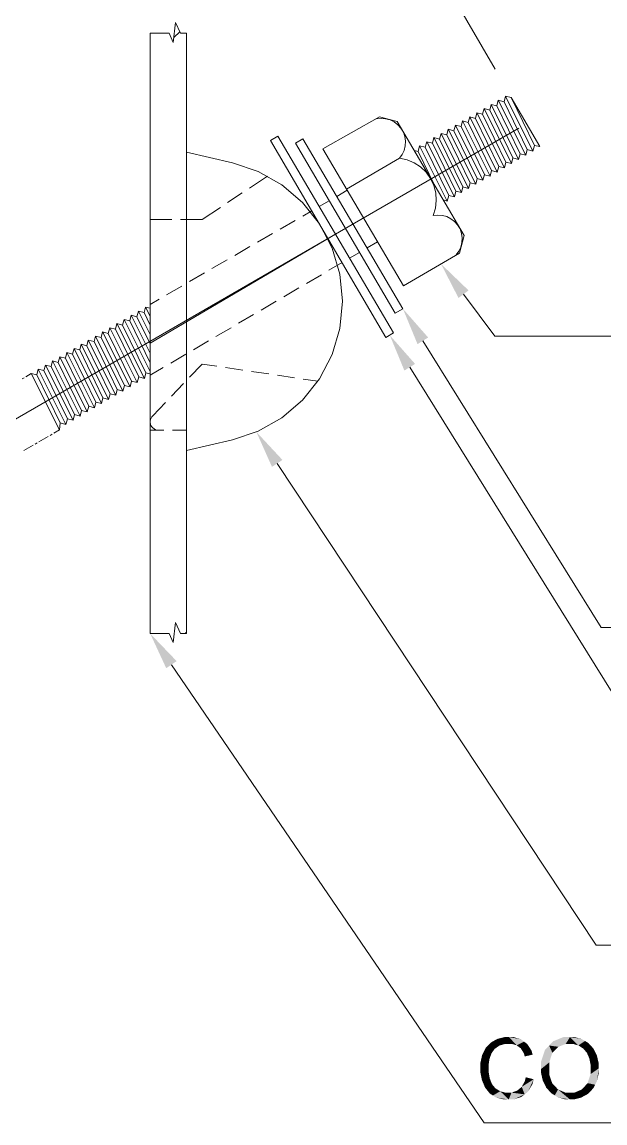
# Model space of a CAD drawing. Header units: millimetres. Extents: x 2 to 579, y 1 to 405.
# Drawn here: x 229.37 to 237.72, y 109.26 to 125.01 of the extents above; entities that cross this region are included whole.
import ezdxf

# ---------------------------------------------------------------- set-up
doc = ezdxf.new("R2010")
doc.units = ezdxf.units.MM
doc.linetypes.add('XKITLINE00', pattern=[0])
doc.layers.add('LinkedObject', color=7, linetype='Continuous', lineweight=0)

# ---------------------------------------------------------------- blocks, each defined once
blk = doc.blocks.new('*A4')
at = {"layer": 'LinkedObject'}
for color, points in [(6, [(235.764, 121.174), (235.62, 121.066), (235.37, 121.553)]), (6, [(235.186, 120.5), (235.034, 120.405), (234.825, 120.911)]), (6, [(234.999, 120.122), (234.846, 120.027), (234.637, 120.533)]), (6, [(233.101, 118.748), (232.951, 118.649), (232.728, 119.149)]), (6, [(231.587, 115.869), (231.438, 115.768), (231.208, 116.264)]), (7, [(236.179, 110.464), (236.289, 110.392), (236.131, 110.438)]), (7, [(236.284, 110.49), (236.289, 110.392), (236.179, 110.464)]), (7, [(236.341, 110.49), (236.289, 110.392), (236.284, 110.49)]), (7, [(236.289, 110.392), (236.341, 110.49), (236.338, 110.392)]), (7, [(236.341, 110.49), (236.382, 110.392), (236.338, 110.392)]), (7, [(236.514, 110.457), (236.341, 110.49), (236.405, 110.49)]), (7, [(236.559, 110.424), (236.341, 110.49), (236.514, 110.457)]), (7, [(236.454, 110.371), (236.341, 110.49), (236.559, 110.424)]), (7, [(236.382, 110.392), (236.341, 110.49), (236.454, 110.371)]), (7, [(237.124, 110.49), (236.917, 110.368), (236.975, 110.429)]), (7, [(237.215, 110.49), (236.917, 110.368), (237.124, 110.49)]), (7, [(237.155, 110.391), (236.917, 110.368), (237.215, 110.49)]), (7, [(237.155, 110.391), (237.215, 110.49), (237.216, 110.391)]), (7, [(237.215, 110.49), (237.259, 110.391), (237.216, 110.391)]), (7, [(237.383, 110.461), (237.215, 110.49), (237.275, 110.49)]), (7, [(237.431, 110.433), (237.215, 110.49), (237.383, 110.461)]), (7, [(237.336, 110.37), (237.215, 110.49), (237.431, 110.433)]), (7, [(237.259, 110.391), (237.215, 110.49), (237.336, 110.37)]), (7, [(236.078, 110.216), (235.959, 110.235), (235.985, 110.285)]), (7, [(236.011, 110.335), (236.138, 110.32), (235.985, 110.285)]), (7, [(235.985, 110.285), (236.138, 110.32), (236.092, 110.256)]), (7, [(236.078, 110.216), (235.985, 110.285), (236.092, 110.256)]), (7, [(236.084, 110.411), (236.138, 110.32), (236.011, 110.335)]), (7, [(236.131, 110.438), (236.138, 110.32), (236.084, 110.411)]), (7, [(236.131, 110.438), (236.289, 110.392), (236.205, 110.368)]), (7, [(236.138, 110.32), (236.131, 110.438), (236.172, 110.344)]), (7, [(236.172, 110.344), (236.131, 110.438), (236.205, 110.368)]), (7, [(236.454, 110.371), (236.559, 110.424), (236.482, 110.349)]), (7, [(236.559, 110.424), (236.511, 110.328), (236.482, 110.349)]), (7, [(236.511, 110.328), (236.559, 110.424), (236.554, 110.259)]), (7, [(236.554, 110.259), (236.559, 110.424), (236.682, 110.238)]), (7, [(236.664, 110.298), (236.559, 110.424), (236.603, 110.391)]), (7, [(236.682, 110.238), (236.559, 110.424), (236.664, 110.298)]), (7, [(236.917, 110.368), (236.802, 110.032), (236.859, 110.307)]), (7, [(236.963, 110.266), (236.802, 110.032), (236.917, 110.368)]), (7, [(236.859, 110.307), (236.802, 110.032), (236.802, 110.139)]), (7, [(237.051, 110.35), (236.917, 110.368), (237.155, 110.391)]), (7, [(236.917, 110.368), (237.051, 110.35), (237.007, 110.308)]), (7, [(236.963, 110.266), (236.917, 110.368), (237.007, 110.308)]), (7, [(237.336, 110.37), (237.431, 110.433), (237.37, 110.348)]), (7, [(237.431, 110.433), (237.404, 110.326), (237.37, 110.348)]), (7, [(237.404, 110.326), (237.431, 110.433), (237.457, 110.265)]), (7, [(237.552, 110.324), (237.431, 110.433), (237.479, 110.404)]), (7, [(237.577, 110.273), (237.431, 110.433), (237.552, 110.324)]), (7, [(237.457, 110.265), (237.431, 110.433), (237.577, 110.273)]), (7, [(236.064, 110.176), (235.933, 110.117), (235.959, 110.235)]), (7, [(236.051, 110.093), (235.933, 110.117), (236.064, 110.176)]), (7, [(236.064, 110.176), (235.959, 110.235), (236.078, 110.216)]), (7, [(236.554, 110.259), (236.682, 110.238), (236.569, 110.212)]), (7, [(236.919, 110.127), (236.802, 110.032), (236.963, 110.266)]), (7, [(236.802, 110.032), (236.919, 110.127), (236.919, 110.03)]), (7, [(237.457, 110.265), (237.577, 110.273), (237.474, 110.226)]), (7, [(237.577, 110.273), (237.492, 110.187), (237.474, 110.226)]), (7, [(237.492, 110.187), (237.577, 110.273), (237.51, 110.095)]), (7, [(237.51, 110.095), (237.577, 110.273), (237.628, 110.106)]), (7, [(237.628, 110.106), (237.577, 110.273), (237.602, 110.222)]), (7, [(235.933, 110.117), (236.051, 110.093), (235.933, 110.05)]), (7, [(235.933, 110.05), (236.051, 110.093), (236.051, 110.05)]), (7, [(236.051, 110.05), (235.933, 109.988), (235.933, 110.05)]), (7, [(236.051, 109.995), (235.933, 109.988), (236.051, 110.05)]), (7, [(236.051, 109.995), (235.979, 109.818), (235.933, 109.988)]), (7, [(235.933, 109.988), (235.979, 109.818), (235.956, 109.872)]), (7, [(236.067, 109.899), (235.979, 109.818), (236.051, 109.995)]), (7, [(236.802, 110.032), (236.919, 109.952), (236.802, 109.975)]), (7, [(236.919, 109.952), (236.802, 110.032), (236.919, 110.03)]), (7, [(236.802, 109.975), (236.919, 109.952), (236.826, 109.867)]), (7, [(237.468, 109.83), (237.628, 110.042), (237.575, 109.807)]), (7, [(237.51, 109.959), (237.628, 110.042), (237.468, 109.83)]), (7, [(237.51, 110.042), (237.628, 110.106), (237.628, 110.042)]), (7, [(237.51, 110.095), (237.628, 110.106), (237.51, 110.042)]), (7, [(237.628, 110.042), (237.51, 109.959), (237.51, 110.042)]), (7, [(237.575, 109.807), (237.628, 110.042), (237.601, 109.858)]), (7, [(237.601, 109.858), (237.628, 110.042), (237.628, 109.976)]), (7, [(235.979, 109.818), (236.067, 109.899), (236.083, 109.858)]), (7, [(236.099, 109.816), (235.979, 109.818), (236.083, 109.858)]), (7, [(235.979, 109.818), (236.112, 109.653), (236.002, 109.764)]), (7, [(236.099, 109.816), (236.112, 109.653), (235.979, 109.818)]), (7, [(236.149, 109.755), (236.112, 109.653), (236.099, 109.816)]), (7, [(236.525, 109.777), (236.696, 109.885), (236.567, 109.67)]), (7, [(236.57, 109.859), (236.696, 109.885), (236.525, 109.777)]), (7, [(236.567, 109.67), (236.696, 109.885), (236.614, 109.707)]), (7, [(236.696, 109.885), (236.57, 109.859), (236.582, 109.914)]), (7, [(236.614, 109.707), (236.696, 109.885), (236.678, 109.815)]), (7, [(236.826, 109.867), (236.919, 109.952), (236.851, 109.816)]), (7, [(236.851, 109.816), (236.919, 109.952), (236.961, 109.829)]), (7, [(236.961, 109.829), (236.949, 109.685), (236.851, 109.816)]), (7, [(236.851, 109.816), (236.949, 109.685), (236.876, 109.765)]), (7, [(237.003, 109.784), (236.949, 109.685), (236.961, 109.829)]), (7, [(237.575, 109.807), (237.427, 109.785), (237.468, 109.83)]), (7, [(236.002, 109.764), (236.112, 109.653), (236.068, 109.682)]), (7, [(236.112, 109.653), (236.149, 109.755), (236.183, 109.735)]), (7, [(236.217, 109.714), (236.112, 109.653), (236.183, 109.735)]), (7, [(236.217, 109.714), (236.339, 109.596), (236.112, 109.653)]), (7, [(236.112, 109.653), (236.339, 109.596), (236.156, 109.625)]), (7, [(236.29, 109.694), (236.339, 109.596), (236.217, 109.714)]), (7, [(236.339, 109.596), (236.29, 109.694), (236.33, 109.694)]), (7, [(236.378, 109.694), (236.339, 109.596), (236.33, 109.694)]), (7, [(236.378, 109.694), (236.567, 109.67), (236.339, 109.596)]), (7, [(236.339, 109.596), (236.567, 109.67), (236.406, 109.596)]), (7, [(236.459, 109.722), (236.567, 109.67), (236.378, 109.694)]), (7, [(236.406, 109.596), (236.567, 109.67), (236.52, 109.633)]), (7, [(236.567, 109.67), (236.459, 109.722), (236.492, 109.749)]), (7, [(236.525, 109.777), (236.567, 109.67), (236.492, 109.749)]), (7, [(236.949, 109.685), (237.003, 109.784), (236.997, 109.655)]), (7, [(236.997, 109.655), (237.003, 109.784), (237.045, 109.739)]), (7, [(237.045, 109.739), (237.215, 109.596), (236.997, 109.655)]), (7, [(236.997, 109.655), (237.215, 109.596), (237.045, 109.626)]), (7, [(237.151, 109.694), (237.215, 109.596), (237.045, 109.739)]), (7, [(237.215, 109.596), (237.151, 109.694), (237.214, 109.694)]), (7, [(237.279, 109.694), (237.215, 109.596), (237.214, 109.694)]), (7, [(237.215, 109.596), (237.279, 109.694), (237.271, 109.596)]), (7, [(237.271, 109.596), (237.279, 109.694), (237.376, 109.623)]), (7, [(237.424, 109.65), (237.279, 109.694), (237.385, 109.739)]), (7, [(237.376, 109.623), (237.279, 109.694), (237.424, 109.65)]), (7, [(237.427, 109.785), (237.473, 109.676), (237.385, 109.739)]), (7, [(237.385, 109.739), (237.473, 109.676), (237.424, 109.65)]), (7, [(237.548, 109.755), (237.427, 109.785), (237.575, 109.807)]), (7, [(237.473, 109.676), (237.427, 109.785), (237.548, 109.755)]), (7, [(236.156, 109.625), (236.339, 109.596), (236.269, 109.596)]), (7, [(237.045, 109.626), (237.215, 109.596), (237.154, 109.596)])]:
    blk.add_hatch(color=color, dxfattribs=at).paths.add_polyline_path(points, flags=17)
at = {"layer": 'LinkedObject', "color": 6, "linetype": 'XKITLINE00', "lineweight": 0}
for p, q in [((236.143, 124.338), (231.787, 131.875)), ((221.661, 114.928), (236.482, 123.495)), ((235.692, 121.12), (236.14, 120.518)), ((235.11, 120.453), (237.662, 116.349)), ((236.14, 120.518), (244.675, 120.518)), ((234.922, 120.074), (238.533, 114.269)), ((233.026, 118.698), (237.591, 111.805)), ((237.662, 116.349), (247.465, 116.349)), ((231.512, 115.818), (235.986, 109.26)), ((237.591, 111.805), (250.088, 111.805)), ((235.986, 109.26), (250.5, 109.26))]:
    blk.add_line(p, q, dxfattribs=at)
at = {"layer": 'LinkedObject', "color": 7, "linetype": 'XKITLINE00', "lineweight": 0}
for p, q in [((231.572, 125.009), (231.539, 124.722)), ((231.642, 124.853), (231.572, 125.009)), ((231.208, 116.264), (231.208, 124.853)), ((231.208, 124.853), (231.481, 124.853)), ((231.539, 124.722), (231.481, 124.853)), ((231.632, 124.876), (231.547, 124.791)), ((231.642, 124.853), (231.726, 124.853)), ((231.726, 124.853), (231.726, 116.264)), ((236.593, 123.559), (236.593, 123.559)), ((231.726, 123.152), (232.384, 123.001)), ((232.754, 122.877), (232.384, 123.001)), ((233.093, 122.685), (232.754, 122.877)), ((233.39, 122.432), (233.093, 122.685)), ((233.632, 122.126), (233.39, 122.432)), ((233.813, 121.78), (233.632, 122.126)), ((233.923, 121.407), (233.813, 121.78)), ((233.961, 121.018), (233.923, 121.407)), ((233.923, 120.63), (233.961, 121.018)), ((233.813, 120.256), (233.923, 120.63)), ((233.632, 119.91), (233.813, 120.256)), ((233.39, 119.605), (233.632, 119.91)), ((233.093, 119.352), (233.39, 119.605)), ((232.754, 119.16), (233.093, 119.352)), ((232.384, 119.036), (232.754, 119.16)), ((231.726, 118.884), (232.384, 119.036))]:
    blk.add_line(p, q, dxfattribs=at)
at = {"layer": 'LinkedObject', "color": 1, "linetype": 'XKITLINE00', "lineweight": 0}
for p, q in [((236.067, 123.755), (236.088, 123.836)), ((236.088, 123.836), (236.169, 123.814)), ((236.481, 123.047), (236.088, 123.836)), ((236.169, 123.814), (236.19, 123.895)), ((236.19, 123.895), (236.272, 123.874)), ((236.584, 123.107), (236.19, 123.895)), ((236.272, 123.874), (236.293, 123.954)), ((236.272, 123.874), (236.605, 123.188)), ((236.293, 123.954), (236.374, 123.933)), ((236.686, 123.167), (236.293, 123.954)), ((236.374, 123.933), (236.707, 123.248)), ((236.374, 123.933), (236.785, 123.231)), ((235.862, 123.636), (235.883, 123.717)), ((236.277, 122.928), (235.883, 123.717)), ((235.883, 123.717), (235.964, 123.696)), ((235.964, 123.696), (235.986, 123.776)), ((235.964, 123.696), (236.298, 123.009)), ((236.379, 122.988), (235.986, 123.776)), ((235.986, 123.776), (236.067, 123.755)), ((236.067, 123.755), (236.4, 123.069)), ((236.169, 123.814), (236.503, 123.128)), ((235.555, 123.459), (235.576, 123.539)), ((235.969, 122.752), (235.576, 123.539)), ((235.576, 123.539), (235.657, 123.518)), ((235.657, 123.518), (235.679, 123.599)), ((235.657, 123.518), (235.99, 122.833)), ((235.679, 123.599), (235.76, 123.577)), ((236.073, 122.808), (235.679, 123.599)), ((235.76, 123.577), (235.781, 123.658)), ((235.76, 123.577), (236.094, 122.889)), ((236.175, 122.868), (235.781, 123.658)), ((235.781, 123.658), (235.862, 123.636)), ((235.862, 123.636), (236.196, 122.949)), ((232.929, 123.321), (233.034, 123.382)), ((233.034, 123.382), (234.692, 120.566)), ((235.248, 123.281), (235.269, 123.361)), ((235.663, 122.573), (235.269, 123.361)), ((235.269, 123.361), (235.35, 123.34)), ((235.35, 123.34), (235.371, 123.421)), ((235.765, 122.632), (235.371, 123.421)), ((235.371, 123.421), (235.452, 123.399)), ((235.452, 123.399), (235.474, 123.48)), ((235.452, 123.399), (235.786, 122.713)), ((235.867, 122.692), (235.474, 123.48)), ((235.474, 123.48), (235.555, 123.459)), ((235.555, 123.459), (235.888, 122.773)), ((234.582, 120.5), (232.929, 123.321)), ((235.043, 123.162), (235.064, 123.243)), ((235.458, 122.453), (235.064, 123.243)), ((235.064, 123.243), (235.145, 123.222)), ((235.145, 123.222), (235.167, 123.302)), ((235.145, 123.222), (235.48, 122.534)), ((235.561, 122.513), (235.167, 123.302)), ((235.167, 123.302), (235.248, 123.281)), ((235.248, 123.281), (235.582, 122.594)), ((235.35, 123.34), (235.684, 122.654)), ((236.686, 123.167), (236.707, 123.248)), ((236.785, 123.231), (236.707, 123.248)), ((234.985, 123.178), (235.043, 123.162)), ((235.043, 123.162), (235.283, 122.669)), ((236.379, 122.988), (236.4, 123.069)), ((236.4, 123.069), (236.481, 123.047)), ((236.481, 123.047), (236.503, 123.128)), ((236.503, 123.128), (236.584, 123.107)), ((236.584, 123.107), (236.605, 123.188)), ((236.605, 123.188), (236.686, 123.167)), ((236.073, 122.808), (236.094, 122.889)), ((236.094, 122.889), (236.175, 122.868)), ((236.175, 122.868), (236.196, 122.949)), ((236.196, 122.949), (236.277, 122.928)), ((236.277, 122.928), (236.298, 123.009)), ((236.298, 123.009), (236.379, 122.988)), ((232.888, 122.811), (232.629, 122.639)), ((235.867, 122.692), (235.888, 122.773)), ((235.888, 122.773), (235.969, 122.752)), ((235.969, 122.752), (235.99, 122.833)), ((235.992, 122.829), (236.073, 122.808)), ((235.561, 122.513), (235.582, 122.594)), ((235.582, 122.594), (235.663, 122.573)), ((235.663, 122.573), (235.684, 122.654)), ((235.684, 122.654), (235.765, 122.632)), ((235.765, 122.632), (235.786, 122.713)), ((235.786, 122.713), (235.867, 122.692)), ((232.525, 122.569), (232.317, 122.431)), ((235.4, 122.468), (235.458, 122.453)), ((235.458, 122.453), (235.48, 122.534)), ((235.48, 122.534), (235.561, 122.513)), ((232.213, 122.362), (231.954, 122.189)), ((231.518, 122.189), (231.208, 122.189)), ((231.954, 122.189), (231.643, 122.189)), ((231.019, 120.796), (231.04, 120.877)), ((231.04, 120.877), (231.121, 120.856)), ((231.208, 120.541), (231.04, 120.877)), ((231.121, 120.856), (231.143, 120.936)), ((231.121, 120.856), (231.208, 120.678)), ((231.143, 120.936), (231.208, 120.919)), ((231.208, 120.805), (231.143, 120.936)), ((230.712, 120.618), (230.733, 120.699)), ((230.733, 120.699), (230.814, 120.678)), ((231.125, 119.914), (230.733, 120.699)), ((230.814, 120.678), (230.835, 120.758)), ((230.835, 120.758), (230.917, 120.737)), ((231.208, 120.012), (230.835, 120.758)), ((230.917, 120.737), (230.938, 120.818)), ((230.917, 120.737), (231.208, 120.138)), ((230.938, 120.818), (231.019, 120.796)), ((231.208, 120.277), (230.938, 120.818)), ((231.019, 120.796), (231.208, 120.408)), ((230.507, 120.5), (230.528, 120.581)), ((230.528, 120.581), (230.609, 120.559)), ((230.921, 119.794), (230.528, 120.581)), ((230.609, 120.559), (230.631, 120.64)), ((230.609, 120.559), (230.942, 119.875)), ((230.631, 120.64), (230.712, 120.618)), ((231.023, 119.854), (230.631, 120.64)), ((230.712, 120.618), (231.044, 119.935)), ((230.814, 120.678), (231.146, 119.995)), ((234.582, 120.5), (234.692, 120.566)), ((230.2, 120.322), (230.221, 120.403)), ((230.221, 120.403), (230.302, 120.381)), ((230.614, 119.615), (230.221, 120.403)), ((230.302, 120.381), (230.323, 120.462)), ((230.302, 120.381), (230.636, 119.695)), ((230.323, 120.462), (230.405, 120.441)), ((230.717, 119.674), (230.323, 120.462)), ((230.405, 120.441), (230.426, 120.521)), ((230.405, 120.441), (230.738, 119.755)), ((230.426, 120.521), (230.507, 120.5)), ((230.819, 119.734), (230.426, 120.521)), ((230.507, 120.5), (230.84, 119.815)), ((229.893, 120.144), (229.914, 120.225)), ((229.914, 120.225), (229.995, 120.204)), ((230.308, 119.435), (229.914, 120.225)), ((229.995, 120.204), (230.016, 120.284)), ((230.016, 120.284), (230.097, 120.263)), ((230.41, 119.495), (230.016, 120.284)), ((230.097, 120.263), (230.119, 120.343)), ((230.097, 120.263), (230.431, 119.576)), ((230.119, 120.343), (230.2, 120.322)), ((230.512, 119.555), (230.119, 120.343)), ((230.2, 120.322), (230.533, 119.636)), ((229.688, 120.026), (229.709, 120.106)), ((229.709, 120.106), (229.79, 120.085)), ((230.104, 119.315), (229.709, 120.106)), ((229.79, 120.085), (229.812, 120.166)), ((229.79, 120.085), (230.125, 119.396)), ((229.812, 120.166), (229.893, 120.144)), ((230.206, 119.375), (229.812, 120.166)), ((229.893, 120.144), (230.227, 119.456)), ((229.995, 120.204), (230.329, 119.516)), ((231.773, 119.931), (231.954, 120.12)), ((232.163, 120.089), (231.954, 120.12)), ((232.533, 120.034), (232.286, 120.071)), ((229.507, 119.983), (229.585, 119.966)), ((229.911, 119.177), (229.507, 119.983)), ((229.585, 119.966), (229.607, 120.047)), ((229.585, 119.966), (229.921, 119.277)), ((229.607, 120.047), (229.688, 120.026)), ((230.002, 119.256), (229.607, 120.047)), ((229.688, 120.026), (230.023, 119.337)), ((231.023, 119.854), (231.044, 119.935)), ((231.044, 119.935), (231.125, 119.914)), ((231.125, 119.914), (231.146, 119.995)), ((231.146, 119.995), (231.208, 119.978)), ((231.213, 119.981), (231.208, 119.976)), ((232.904, 119.978), (232.657, 120.015)), ((233.275, 119.923), (233.028, 119.96)), ((233.608, 119.873), (233.399, 119.904)), ((230.717, 119.674), (230.738, 119.755)), ((230.738, 119.755), (230.819, 119.734)), ((230.819, 119.734), (230.84, 119.815)), ((230.84, 119.815), (230.921, 119.794)), ((230.921, 119.794), (230.942, 119.875)), ((230.942, 119.875), (231.023, 119.854)), ((231.515, 119.66), (231.687, 119.841)), ((230.512, 119.555), (230.533, 119.636)), ((230.533, 119.636), (230.614, 119.615)), ((230.614, 119.615), (230.636, 119.695)), ((230.636, 119.695), (230.717, 119.674)), ((230.206, 119.375), (230.227, 119.456)), ((230.227, 119.456), (230.308, 119.435)), ((230.308, 119.435), (230.329, 119.516)), ((230.329, 119.516), (230.41, 119.495)), ((230.41, 119.495), (230.431, 119.576)), ((230.431, 119.576), (230.512, 119.555)), ((231.248, 119.38), (231.428, 119.569)), ((229.911, 119.177), (229.921, 119.277)), ((229.921, 119.277), (230.002, 119.256)), ((230.002, 119.256), (230.023, 119.337)), ((230.023, 119.337), (230.104, 119.315)), ((230.104, 119.315), (230.125, 119.396)), ((230.125, 119.396), (230.206, 119.375)), ((231.209, 119.304), (231.208, 119.282)), ((231.208, 119.282), (231.212, 119.26)), ((231.213, 119.325), (231.209, 119.304)), ((231.221, 119.346), (231.213, 119.325)), ((231.233, 119.364), (231.221, 119.346)), ((231.248, 119.38), (231.233, 119.364)), ((231.404, 119.173), (231.208, 119.173)), ((231.212, 119.26), (231.22, 119.24)), ((231.22, 119.24), (231.231, 119.221)), ((231.231, 119.221), (231.246, 119.205)), ((231.246, 119.205), (231.264, 119.191)), ((231.264, 119.191), (231.283, 119.181)), ((231.283, 119.181), (231.304, 119.175)), ((231.304, 119.175), (231.326, 119.173)), ((231.726, 119.173), (231.529, 119.173))]:
    blk.add_line(p, q, dxfattribs=at)
at = {"layer": 'LinkedObject', "color": 3, "linetype": 'XKITLINE00', "lineweight": 0}
for p, q in [((234.488, 123.656), (233.679, 123.2)), ((234.512, 123.636), (234.446, 123.629)), ((234.743, 123.59), (234.488, 123.656)), ((234.578, 123.631), (234.512, 123.636)), ((234.642, 123.614), (234.578, 123.631)), ((234.701, 123.584), (234.642, 123.614)), ((234.754, 123.544), (234.701, 123.584)), ((235.699, 121.959), (234.743, 123.59)), ((234.797, 123.494), (234.754, 123.544)), ((234.831, 123.437), (234.797, 123.494)), ((234.853, 123.374), (234.831, 123.437)), ((234.862, 123.309), (234.853, 123.374)), ((234.843, 123.178), (234.859, 123.243)), ((234.859, 123.243), (234.862, 123.309)), ((233.679, 123.2), (234.834, 121.24)), ((234.777, 123.065), (234.02, 122.622)), ((234.777, 123.065), (234.815, 123.118)), ((234.884, 123.042), (234.777, 123.065)), ((234.815, 123.118), (234.843, 123.178)), ((234.986, 123), (234.884, 123.042)), ((235.078, 122.94), (234.986, 123)), ((235.158, 122.864), (235.078, 122.94)), ((235.222, 122.775), (235.158, 122.864)), ((235.269, 122.675), (235.222, 122.775)), ((235.296, 122.569), (235.269, 122.675)), ((235.29, 122.35), (235.303, 122.459)), ((235.303, 122.459), (235.296, 122.569)), ((235.257, 122.245), (235.29, 122.35)), ((235.323, 122.252), (235.257, 122.245)), ((235.389, 122.247), (235.323, 122.252)), ((235.453, 122.23), (235.389, 122.247)), ((235.512, 122.2), (235.453, 122.23)), ((235.565, 122.16), (235.512, 122.2)), ((235.608, 122.11), (235.565, 122.16)), ((235.642, 122.053), (235.608, 122.11)), ((235.699, 121.959), (235.633, 121.707)), ((235.664, 121.99), (235.642, 122.053)), ((235.673, 121.925), (235.664, 121.99)), ((235.626, 121.734), (235.654, 121.794)), ((235.654, 121.794), (235.67, 121.859)), ((235.67, 121.859), (235.673, 121.925)), ((235.633, 121.707), (234.834, 121.24)), ((235.588, 121.681), (235.626, 121.734))]:
    blk.add_line(p, q, dxfattribs=at)
at = {"layer": 'LinkedObject', "color": 2, "linetype": 'XKITLINE00', "lineweight": 0}
for p, q in [((233.289, 123.279), (233.394, 123.341)), ((234.714, 120.846), (233.289, 123.279)), ((233.394, 123.341), (234.825, 120.911)), ((234.714, 120.846), (234.825, 120.911))]:
    blk.add_line(p, q, dxfattribs=at)
at = {"layer": 'LinkedObject', "color": 4, "linetype": 'XKITLINE00', "lineweight": 0}
for p, q in [((234.029, 122.607), (233.878, 122.519)), ((233.77, 122.457), (233.627, 122.374)), ((233.52, 122.312), (233.392, 122.238)), ((233.283, 122.175), (233.067, 122.05)), ((231.208, 120.418), (233.86, 121.98)), ((232.959, 121.988), (232.743, 121.862)), ((232.634, 121.8), (232.418, 121.674)), ((234.312, 121.781), (234.463, 121.87)), ((234.062, 121.635), (234.204, 121.718)), ((232.31, 121.612), (232.093, 121.487)), ((233.767, 121.462), (233.954, 121.571)), ((231.985, 121.424), (231.769, 121.299)), ((233.444, 121.272), (233.659, 121.399)), ((231.661, 121.236), (231.444, 121.111)), ((233.12, 121.083), (233.336, 121.209)), ((231.336, 121.048), (231.208, 120.974)), ((232.797, 120.893), (233.012, 121.02)), ((232.473, 120.704), (232.689, 120.83)), ((232.15, 120.514), (232.365, 120.64)), ((231.826, 120.324), (232.042, 120.451)), ((231.502, 120.135), (231.718, 120.261)), ((231.208, 119.962), (231.395, 120.072))]:
    blk.add_line(p, q, dxfattribs=at)
at = {"layer": 'LinkedObject', "color": 9, "linetype": 'XKITLINE00', "lineweight": 0}
for p, q in [((229.377, 119.908), (229.404, 119.923)), ((229.431, 119.939), (229.507, 119.983)), ((229.778, 119.1), (229.805, 119.116)), ((229.832, 119.131), (229.911, 119.177)), ((229.399, 118.881), (229.535, 118.959)), ((229.562, 118.975), (229.589, 118.991)), ((229.616, 119.006), (229.751, 119.084)), ((231.572, 116.421), (231.539, 116.134)), ((231.642, 116.264), (231.572, 116.421)), ((231.726, 116.282), (231.709, 116.264)), ((231.482, 116.264), (231.208, 116.264)), ((231.539, 116.134), (231.481, 116.265)), ((231.726, 116.264), (231.642, 116.264))]:
    blk.add_line(p, q, dxfattribs=at)

msp = doc.modelspace()

# ---------------------------------------------------------------- block references
at = {"lineweight": 0}
msp.add_blockref('*A4', (0, 0), dxfattribs=at)

doc.saveas('drawing.dxf')
